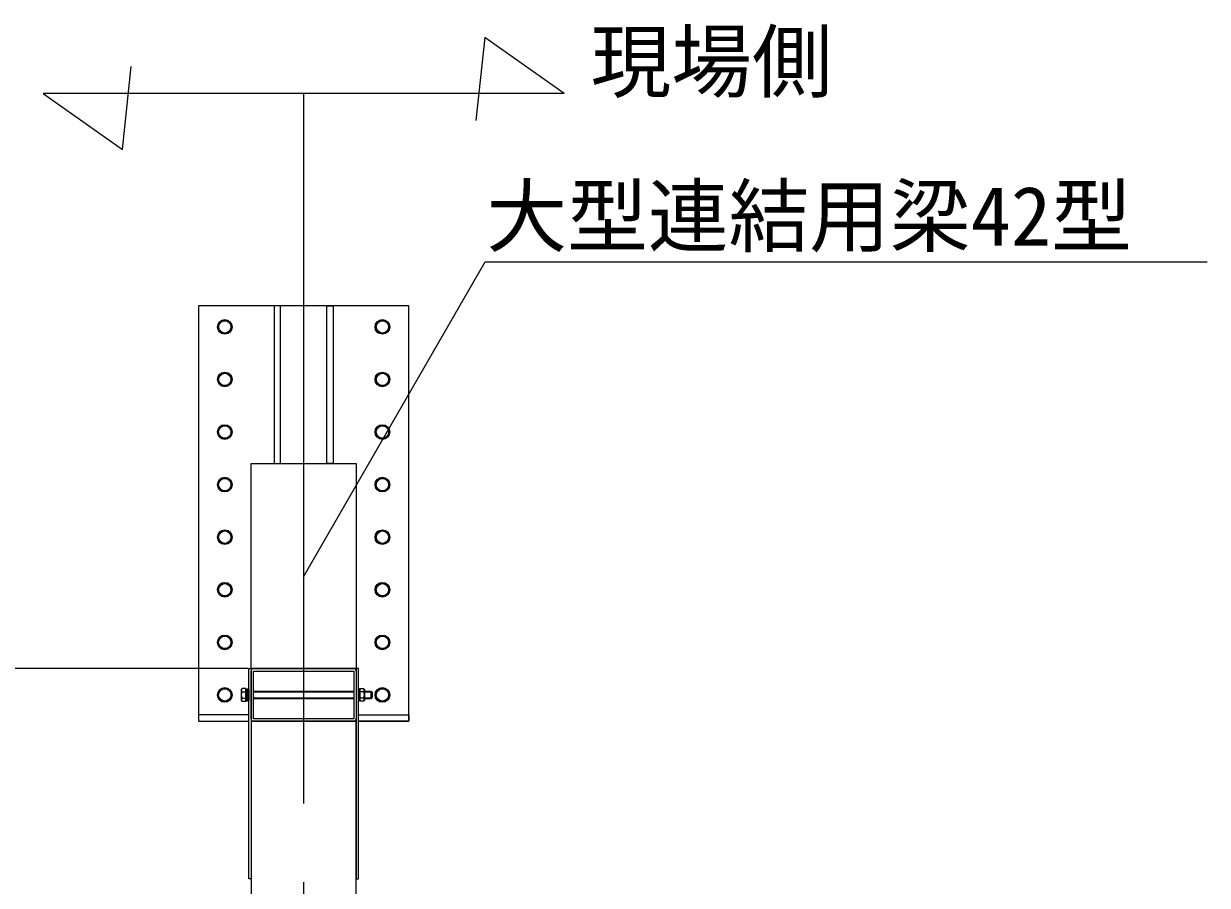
# Model space of a CAD drawing. Units: millimetres, scale not verified. Extents: x -16120 to 16120, y -26100 to 26100.
# Drawn here: x 6067 to 8320, y 13040 to 14679 of the extents above; entities that cross this region are included whole.
import ezdxf
from ezdxf.enums import TextEntityAlignment as Align

# ---------------------------------------------------------------- set-up
doc = ezdxf.new("R2010")
doc.units = ezdxf.units.MM
doc.header["$LTSCALE"] = 150
doc.linetypes.add('CHAIN2', pattern=[12, 9, -1, 1, -1])
for name, color, linetype, lineweight in [('0-6_ﾎﾞﾙﾄ類', 134, 'Continuous', 18), ('0-B_寸法', 134, 'Continuous', 18), ('0-F_大型柱', 134, 'Continuous', 18), ('1-0_大型連結用梁42', 134, 'Continuous', 18), ('1-6_通芯', 134, 'CHAIN2', 18), ('1-B_文字', 134, 'Continuous', 18)]:
    doc.layers.add(name, color=color, linetype=linetype, lineweight=lineweight)
doc.styles.add('ＭＳ ゴシック', font='')
doc.styles.get('ＭＳ ゴシック').set_extended_font_data('MS Gothic')

msp = doc.modelspace()

# ---------------------------------------------------------------- linework, layer by layer
at = {"layer": '0-6_ﾎﾞﾙﾄ類'}
for p, q in [((6480.9, 13412.5), (6482.6, 13414.1)), ((6482.6, 13408.1), (6489.9, 13408.1)), ((6504.2, 13409), (6695.2, 13409)), ((6504.2, 13407.8), (6695.2, 13407.8)), ((6713.9, 13408.1), (6706.5, 13408.1)), ((6715.5, 13412.5), (6713.9, 13414.1)), ((6715.5, 13412.5), (6715.5, 13391.5)), ((6715.5, 13409), (6727.9, 13409)), ((6715.5, 13407.8), (6729.1, 13407.8)), ((6727.9, 13409), (6727.9, 13395)), ((6727.9, 13409), (6729.9, 13407)), ((6729.9, 13407), (6729.9, 13397)), ((6482.6, 13395.9), (6489.9, 13395.9)), ((6489.9, 13402), (6492.9, 13402.8)), ((6489.9, 13401.2), (6492.9, 13402)), ((6504.2, 13396.2), (6695.2, 13396.2)), ((6504.2, 13395), (6695.2, 13395)), ((6713.9, 13395.9), (6706.5, 13395.9)), ((6715.5, 13391.5), (6713.9, 13389.9)), ((6715.5, 13396.2), (6729.1, 13396.2)), ((6715.5, 13395), (6727.9, 13395)), ((6727.9, 13395), (6729.9, 13397))]:
    msp.add_line(p, q, dxfattribs=at)
for points in [[(6442.9, 14113.8), (6436.1, 14102), (6442.9, 14090.2), (6456.6, 14090.2), (6463.4, 14102), (6456.6, 14113.8)], [(6756.6, 14113.8), (6763.4, 14102), (6756.6, 14090.2), (6742.9, 14090.2), (6736.1, 14102), (6742.9, 14113.8)], [(6442.9, 14013.8), (6436.1, 14002), (6442.9, 13990.2), (6456.6, 13990.2), (6463.4, 14002), (6456.6, 14013.8)], [(6756.6, 14013.8), (6763.4, 14002), (6756.6, 13990.2), (6742.9, 13990.2), (6736.1, 14002), (6742.9, 14013.8)], [(6442.9, 13913.8), (6436.1, 13902), (6442.9, 13890.2), (6456.6, 13890.2), (6463.4, 13902), (6456.6, 13913.8)], [(6756.6, 13913.8), (6763.4, 13902), (6756.6, 13890.2), (6742.9, 13890.2), (6736.1, 13902), (6742.9, 13913.8)], [(6442.9, 13813.8), (6436.1, 13802), (6442.9, 13790.2), (6456.6, 13790.2), (6463.4, 13802), (6456.6, 13813.8)], [(6756.6, 13813.8), (6763.4, 13802), (6756.6, 13790.2), (6742.9, 13790.2), (6736.1, 13802), (6742.9, 13813.8)], [(6442.9, 13713.8), (6436.1, 13702), (6442.9, 13690.2), (6456.6, 13690.2), (6463.4, 13702), (6456.6, 13713.8)], [(6756.6, 13713.8), (6763.4, 13702), (6756.6, 13690.2), (6742.9, 13690.2), (6736.1, 13702), (6742.9, 13713.8)], [(6442.9, 13613.8), (6436.1, 13602), (6442.9, 13590.2), (6456.6, 13590.2), (6463.4, 13602), (6456.6, 13613.8)], [(6756.6, 13613.8), (6763.4, 13602), (6756.6, 13590.2), (6742.9, 13590.2), (6736.1, 13602), (6742.9, 13613.8)], [(6442.9, 13513.8), (6436.1, 13502), (6442.9, 13490.2), (6456.6, 13490.2), (6463.4, 13502), (6456.6, 13513.8)], [(6756.6, 13513.8), (6763.4, 13502), (6756.6, 13490.2), (6742.9, 13490.2), (6736.1, 13502), (6742.9, 13513.8)], [(6442.9, 13413.8), (6436.1, 13402), (6442.9, 13390.2), (6456.6, 13390.2), (6463.4, 13402), (6456.6, 13413.8)], [(6492.9, 13390.6), (6492.9, 13413.3), (6489.9, 13413.3), (6489.9, 13390.6)], [(6492.9, 13391), (6492.9, 13413), (6495.2, 13413), (6495.2, 13391)], [(6706.5, 13413), (6706.5, 13391), (6704.2, 13391), (6704.2, 13413)], [(6756.6, 13413.8), (6763.4, 13402), (6756.6, 13390.2), (6742.9, 13390.2), (6736.1, 13402), (6742.9, 13413.8)]]:
    msp.add_lwpolyline(points, close=True, dxfattribs=at)
for points in [[(6480.9, 13412.5), (6480.9, 13391.5), (6482.6, 13389.9)], [(6482.6, 13389.9), (6489.9, 13389.9), (6489.9, 13414.1), (6482.6, 13414.1)], [(6713.9, 13389.9), (6706.5, 13389.9), (6706.5, 13414.1), (6713.9, 13414.1)]]:
    msp.add_lwpolyline(points, dxfattribs=at)
for centre, radius in [((6449.7, 14102), 14), ((6449.7, 14102), 11.8), ((6749.7, 14102), 14), ((6749.7, 14102), 11.8), ((6449.7, 14002), 14), ((6449.7, 14002), 11.8), ((6749.7, 14002), 14), ((6749.7, 14002), 11.8), ((6449.7, 13902), 14), ((6449.7, 13902), 11.8), ((6749.7, 13902), 14), ((6749.7, 13902), 11.8), ((6449.7, 13802), 14), ((6449.7, 13802), 11.8), ((6749.7, 13802), 14), ((6749.7, 13802), 11.8), ((6449.7, 13702), 14), ((6449.7, 13702), 11.8), ((6749.7, 13702), 14), ((6749.7, 13702), 11.8), ((6449.7, 13602), 14), ((6449.7, 13602), 11.8), ((6749.7, 13602), 14), ((6749.7, 13602), 11.8), ((6449.7, 13502), 14), ((6449.7, 13502), 11.8), ((6749.7, 13502), 14), ((6749.7, 13502), 11.8), ((6449.7, 13402), 14), ((6449.7, 13402), 11.8), ((6749.7, 13402), 14), ((6749.7, 13402), 11.8)]:
    msp.add_circle(centre, radius, dxfattribs=at)
for centre, radius, start, end in [((6493.1, 13402), 12.1, 150, 210), ((6485.6, 13411.1), 4.29, 135, 225), ((6710.9, 13411.1), 4.29, 315, 45), ((6703.4, 13402), 12.1, 330, 30), ((6485.6, 13392.9), 4.29, 135, 225), ((6710.9, 13392.9), 4.29, 315, 45)]:
    msp.add_arc(centre, radius, start, end, dxfattribs=at)
at = {"layer": '0-B_寸法'}
msp.add_line((6494.2, 13452), (4702.7, 13452), dxfattribs=at)
at = {"layer": '0-F_大型柱'}
for points in [[(6495.2, 13452), (6499.7, 13452), (6499.7, 13052), (6495.2, 13052)], [(6704.2, 13452), (6699.7, 13452), (6699.7, 13052), (6704.2, 13052)]]:
    msp.add_lwpolyline(points, close=True, dxfattribs=at)
msp.add_lwpolyline([(6699.7, 13002), (6699.7, 13352), (6499.7, 13352), (6499.7, 13002)], dxfattribs=at)
at = {"layer": '1-0_大型連結用梁42'}
for p, q in [((6599.7, 13842), (6599.7, 13452)), ((6504.2, 13452), (6695.2, 13452)), ((6499.7, 13356.5), (6499.7, 13447.5)), ((6699.7, 13447.5), (6699.7, 13356.5)), ((6504.2, 13352), (6695.2, 13352)), ((6695.2, 13352), (6504.2, 13352))]:
    msp.add_line(p, q, dxfattribs=at)
msp.add_lwpolyline([(6704.2, 13352), (6799.7, 13352), (6799.7, 14142), (6399.7, 14142), (6399.7, 13352), (6495.2, 13352)], dxfattribs=at)
for points in [[(6543.7, 13842), (6555.7, 13842), (6555.7, 14142), (6543.7, 14142)], [(6655.7, 13842), (6643.7, 13842), (6643.7, 14142), (6655.7, 14142)], [(6499.7, 13842), (6699.7, 13842), (6699.7, 13452), (6499.7, 13452)], [(6504.2, 13447.5), (6695.2, 13447.5), (6695.2, 13356.5), (6504.2, 13356.5)], [(6495.2, 13352), (6495.2, 13364), (6399.7, 13364), (6399.7, 13352)], [(6704.2, 13352), (6704.2, 13364), (6799.7, 13364), (6799.7, 13352)]]:
    msp.add_lwpolyline(points, close=True, dxfattribs=at)
for centre, start, end in [((6504.2, 13447.5), 90, 180), ((6695.2, 13447.5), 0, 90), ((6504.2, 13356.5), 180, 270), ((6695.2, 13356.5), 270, 360)]:
    msp.add_arc(centre, 4.5, start, end, dxfattribs=at)
at = {"layer": '1-6_通芯'}
msp.add_line((6599.7, 14545.8), (6599.7, 6669.5), dxfattribs=at)
at = {"layer": '1-B_文字'}
for p, q in [((6255.2, 14439.1), (6271.8, 14597.5)), ((6946.1, 14225.8), (8319.7, 14225.8))]:
    msp.add_line(p, q, dxfattribs=at)
for points in [[(7095.7, 14545.8), (6944.3, 14652.6), (6927.6, 14494.2)], [(7095.7, 14545.8), (6103.8, 14545.8), (6255.2, 14439.1)], [(6599.7, 13626.9), (6945.5, 14225.8), (6946.1, 14225.8)]]:
    msp.add_lwpolyline(points, dxfattribs=at)

# ---------------------------------------------------------------- texts
at = {"layer": '1-B_文字', "style": 'ＭＳ ゴシック'}
for s, p in [('現場側', (7145.8, 14516.6)), ('大型連結用梁42型', (6947.7, 14222.7))]:
    msp.add_text(s, height=112.6, dxfattribs=at).set_placement(p, align=Align.BOTTOM_LEFT)

doc.saveas('drawing.dxf')
